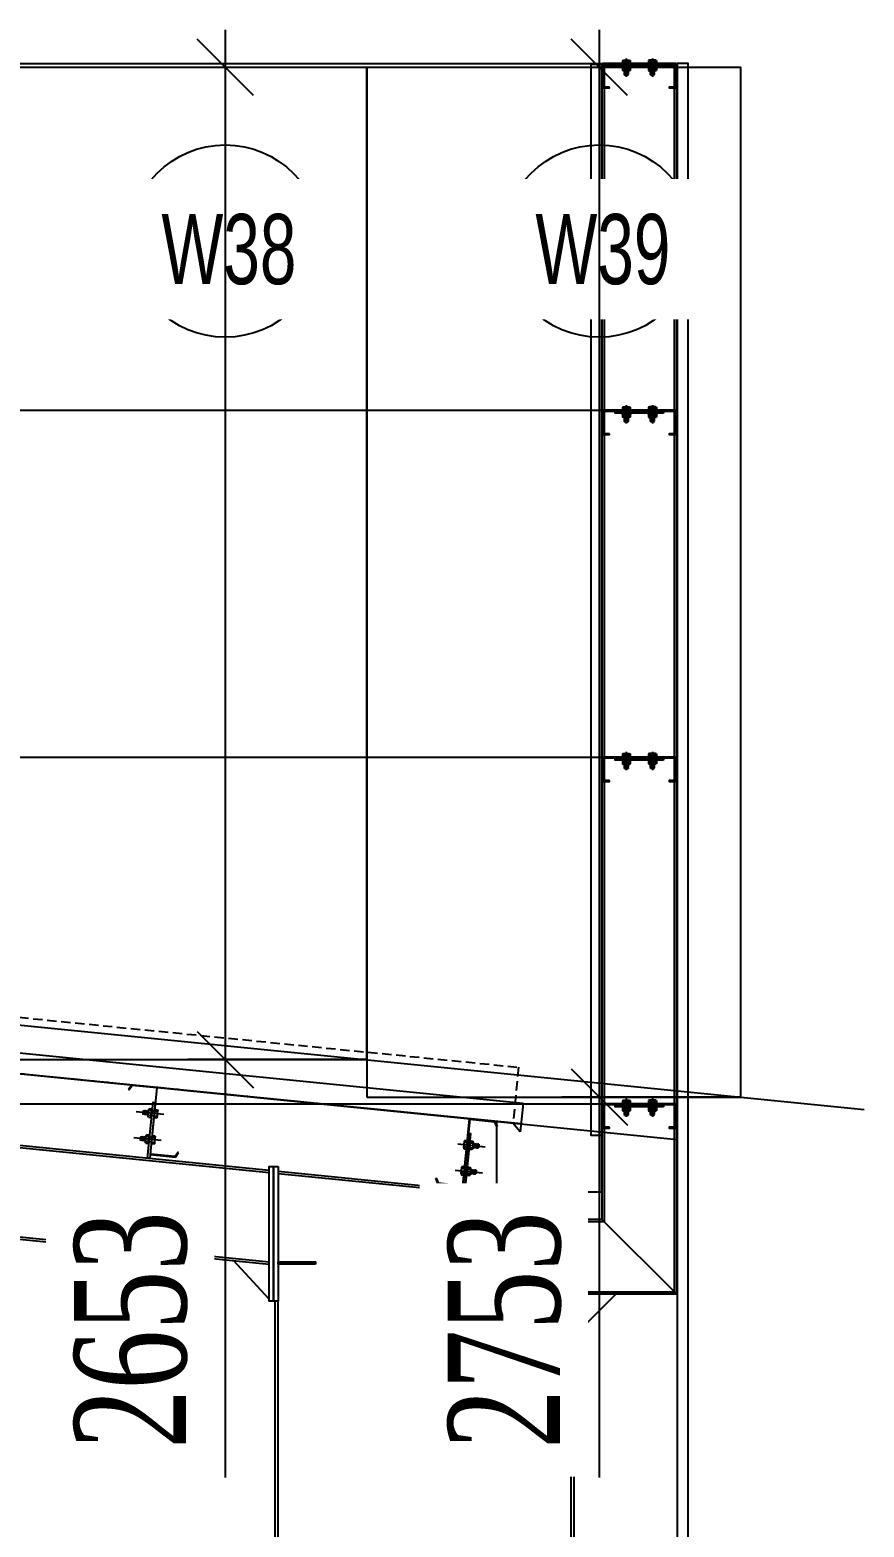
# Model space of a CAD drawing. Header units: inches. Extents: x 315041 to 662841, y -45540 to -35018.
# Drawn here: x 334773.64 to 334795.94, y -38339.3 to -38299.28 of the extents above; entities that cross this region are included whole.
import ezdxf

# ---------------------------------------------------------------- set-up
doc = ezdxf.new("R2010")
doc.units = ezdxf.units.IN
doc.header["$MEASUREMENT"] = 0
doc.linetypes.add('CENTER2', pattern=[28.575, 19.05, -3.175, 3.175, -3.175])
doc.linetypes.add('HIDDEN', pattern=[0.375, 0.25, -0.125])
for name, color, linetype in [('2', 2, 'Continuous'), ('251', 251, 'Continuous'), ('2NET-VE', 8, 'Continuous'), ('3', 3, 'Continuous'), ('4', 4, 'Continuous'), ('5', 5, 'Continuous'), ('6', 6, 'Continuous'), ('7', 7, 'Continuous'), ('8', 8, 'Continuous'), ('DIM', 8, 'Continuous'), ('GIANG', 1, 'Continuous')]:
    doc.layers.add(name, color=color, linetype=linetype)
doc.styles.add('ST1', font='times.ttf', dxfattribs={"width": 0.7})
doc.styles.add('ST1H', font='vnshxh.shx', dxfattribs={"width": 0.7})
doc.dimstyles.new('100', dxfattribs={"dimtxt": 3, "dimasz": 1.5, "dimexe": 1, "dimexo": 0, "dimgap": 1, "dimtad": 1, "dimdec": 0, "dimlfac": 100, "dimzin": 0, "dimdsep": 46, "dimtxsty": 'ST1', "dimblk": 'OBLIQUE', "dimcen": 1, "dimdle": 1, "dimclrd": 8, "dimclre": 8, "dimclrt": 3, "dimadec": 0, "dimazin": 0, "dimtfac": 1, "dimtdec": 0, "dimtix": 1, "dimtmove": 1, "dimatfit": 3, "dimfxl": 0, "dimtfill": 1, "dimtolj": 1, "dimtzin": 0, "dimlwd": -1, "dimlwe": -1, "dimarcsym": 1})

# ---------------------------------------------------------------- blocks, each defined once
blk = doc.blocks.new('*U235')
at = {"layer": '2NET-VE', "ltscale": 0.5}
for p, q in [((0, 8.3), (9.5, 8.3)), ((22.9, 7.4), (22.9, 7.4)), ((0, -8.3), (9.5, -8.3)), ((22.9, -7.4), (22.9, -7.4))]:
    blk.add_line(p, q, dxfattribs=at)
at = {"layer": '7', "linetype": 'Continuous'}
for p, q in [((21.9, 6.4), (23.1, 7.7)), ((22.3, -6.4), (23.8, 6.4)), ((23.1, 7.7), (23.8, 6.4)), ((23.8, 6.4), (25.1, 7.7)), ((24.3, -6.4), (25.8, 6.4)), ((25.1, 7.7), (25.8, 6.4)), ((25.8, 6.4), (27, 7.7)), ((26.2, -6.4), (27.7, 6.4)), ((27, 7.7), (27.7, 6.4)), ((27.7, 6.4), (28.9, 7.7)), ((28.1, -6.4), (29.6, 6.4)), ((28.9, 7.7), (29.6, 6.4)), ((29.6, 6.4), (30.9, 7.7)), ((30.1, -6.4), (31.6, 6.4)), ((30.1, -6.4), (31.6, 6.4)), ((30.9, 7.7), (31.6, 6.4)), ((31.6, 6.4), (32.8, 7.7)), ((32, -6.4), (33.5, 6.4)), ((32.8, 7.7), (33.5, 6.4)), ((33.5, 6.4), (34.7, 7.7)), ((33.9, -6.4), (35.4, 6.4)), ((33.9, -6.4), (35.4, 6.4)), ((33.9, -6.4), (35.4, 6.4)), ((34.7, 7.7), (35.4, 6.4)), ((35.4, 6.4), (36.7, 7.7)), ((35.9, -6.4), (37.4, 6.4)), ((36.7, 7.7), (37.4, 6.4)), ((41.9, 6.4), (37.4, 6.4)), ((41.9, 6.4), (41.9, -6.4)), ((22.1, -6.4), (21.7, -6.4)), ((22.3, -6.4), (21.9, -6.4)), ((22.3, -6.4), (23.1, -7.7)), ((23.1, -7.7), (24.3, -6.4)), ((24.3, -6.4), (25, -7.7)), ((25, -7.7), (26.2, -6.4)), ((26.2, -6.4), (26.9, -7.7)), ((26.9, -7.7), (28.1, -6.4)), ((28.1, -6.4), (28.9, -7.7)), ((28.9, -7.7), (30.1, -6.4)), ((30.1, -6.4), (30.8, -7.7)), ((30.8, -7.7), (32, -6.4)), ((32, -6.4), (32.7, -7.7)), ((32.7, -7.7), (33.9, -6.4)), ((33.9, -6.4), (34.7, -7.7)), ((34.7, -7.7), (35.9, -6.4)), ((35.9, -6.4), (41.9, -6.4))]:
    blk.add_line(p, q, dxfattribs=at)
at = {"layer": '8', "linetype": 'Continuous'}
for p, q in [((-10.2, 8.8), (-10.2, 11.9)), ((-10.2, -11.9), (-10.2, 11.9)), ((-0.9, 14.9), (-9.3, 14.9)), ((-1.4, 8.8), (-8.9, 8.8)), ((0, 8.8), (0, 11.9)), ((0, -11.9), (0, 11.9)), ((9.5, -17.6), (9.5, 17.6)), ((9.5, 17.6), (11.4, 17.6)), ((11.4, -17.6), (11.4, 17.6)), ((11.4, 8.8), (11.4, 11.9)), ((11.4, -11.9), (11.4, 11.9)), ((12.3, 14.9), (20.7, 14.9)), ((12.8, 8.8), (20.3, 8.8)), ((21.7, 8.8), (21.7, 11.9)), ((21.7, -11.9), (21.7, 11.9)), ((-10.2, -8.8), (-10.2, -11.9)), ((-9.3, -14.9), (-0.9, -14.9)), ((-1.4, -8.8), (-8.9, -8.8)), ((0, -8.8), (0, -11.9)), ((9.5, -17.6), (11.4, -17.6)), ((11.4, -8.8), (11.4, -11.9)), ((20.7, -14.9), (12.3, -14.9)), ((12.8, -8.8), (20.3, -8.8)), ((21.7, -8.8), (21.7, -11.9))]:
    blk.add_line(p, q, dxfattribs=at)
at = {"layer": '8', "ltscale": 10}
blk.add_line((-32.8, 0), (65.5, 0), dxfattribs=at)
at = {"layer": '8', "linetype": 'Continuous'}
for centre, radius, start, end in [((-4.7, 11.9), 5.58, 146.602, 180), ((-6.1, 11.9), 4.1, 180, 228.5476), ((-6.1, 5.7), 4.1, 131.4524, 180), ((-4.1, 11.9), 4.1, 311.4524, 0), ((-4.1, 5.7), 4.1, 0, 48.5476), ((-5.6, 11.9), 5.58, 0, 33.398), ((17, 11.9), 5.58, 146.602, 180), ((15.5, 11.9), 4.1, 180, 228.5476), ((15.5, 5.7), 4.1, 131.4524, 180), ((17.6, 11.9), 4.1, 311.4524, 0), ((17.6, 5.7), 4.1, 0, 48.5476), ((16.1, 11.9), 5.58, 0, 33.398), ((-6.1, -5.7), 4.1, 180, 228.5476), ((-6.1, -11.9), 4.1, 131.4524, 180), ((-4.7, -11.9), 5.58, 180, 213.398), ((-4.1, -5.7), 4.1, 311.4524, 0), ((-4.1, -11.9), 4.1, 0, 48.5476), ((-5.6, -11.9), 5.58, 326.602, 0), ((15.5, -5.7), 4.1, 180, 228.5476), ((15.5, -11.9), 4.1, 131.4524, 180), ((17, -11.9), 5.58, 180, 213.398), ((17.6, -5.7), 4.1, 311.4524, 0), ((17.6, -11.9), 4.1, 0, 48.5476), ((16.1, -11.9), 5.58, 326.602, 0)]:
    blk.add_arc(centre, radius, start, end, dxfattribs=at)
blk = doc.blocks.new('*U234')
at = {"layer": '2NET-VE', "ltscale": 0.5}
for p, q in [((0, 8.3), (9.5, 8.3)), ((22.9, 7.4), (22.9, 7.4)), ((0, -8.3), (9.5, -8.3)), ((22.9, -7.4), (22.9, -7.4))]:
    blk.add_line(p, q, dxfattribs=at)
at = {"layer": '7', "linetype": 'Continuous'}
for p, q in [((21.9, 6.4), (23.1, 7.7)), ((22.3, -6.4), (23.8, 6.4)), ((23.1, 7.7), (23.8, 6.4)), ((23.8, 6.4), (25.1, 7.7)), ((24.3, -6.4), (25.8, 6.4)), ((25.1, 7.7), (25.8, 6.4)), ((25.8, 6.4), (27, 7.7)), ((26.2, -6.4), (27.7, 6.4)), ((27, 7.7), (27.7, 6.4)), ((27.7, 6.4), (28.9, 7.7)), ((28.1, -6.4), (29.6, 6.4)), ((28.9, 7.7), (29.6, 6.4)), ((29.6, 6.4), (30.9, 7.7)), ((30.1, -6.4), (31.6, 6.4)), ((30.1, -6.4), (31.6, 6.4)), ((30.9, 7.7), (31.6, 6.4)), ((31.6, 6.4), (32.8, 7.7)), ((32, -6.4), (33.5, 6.4)), ((32.8, 7.7), (33.5, 6.4)), ((33.5, 6.4), (34.7, 7.7)), ((33.9, -6.4), (35.4, 6.4)), ((33.9, -6.4), (35.4, 6.4)), ((33.9, -6.4), (35.4, 6.4)), ((34.7, 7.7), (35.4, 6.4)), ((35.4, 6.4), (36.7, 7.7)), ((35.9, -6.4), (37.4, 6.4)), ((36.7, 7.7), (37.4, 6.4)), ((41.9, 6.4), (37.4, 6.4)), ((41.9, 6.4), (41.9, -6.4)), ((22.1, -6.4), (21.7, -6.4)), ((22.3, -6.4), (21.9, -6.4)), ((22.3, -6.4), (23.1, -7.7)), ((23.1, -7.7), (24.3, -6.4)), ((24.3, -6.4), (25, -7.7)), ((25, -7.7), (26.2, -6.4)), ((26.2, -6.4), (26.9, -7.7)), ((26.9, -7.7), (28.1, -6.4)), ((28.1, -6.4), (28.9, -7.7)), ((28.9, -7.7), (30.1, -6.4)), ((30.1, -6.4), (30.8, -7.7)), ((30.8, -7.7), (32, -6.4)), ((32, -6.4), (32.7, -7.7)), ((32.7, -7.7), (33.9, -6.4)), ((33.9, -6.4), (34.7, -7.7)), ((34.7, -7.7), (35.9, -6.4)), ((35.9, -6.4), (41.9, -6.4))]:
    blk.add_line(p, q, dxfattribs=at)
at = {"layer": '8', "linetype": 'Continuous'}
for p, q in [((-10.2, 8.8), (-10.2, 11.9)), ((-10.2, -11.9), (-10.2, 11.9)), ((-0.9, 14.9), (-9.3, 14.9)), ((-1.4, 8.8), (-8.9, 8.8)), ((0, 8.8), (0, 11.9)), ((0, -11.9), (0, 11.9)), ((9.5, -17.6), (9.5, 17.6)), ((9.5, 17.6), (11.4, 17.6)), ((11.4, -17.6), (11.4, 17.6)), ((11.4, 8.8), (11.4, 11.9)), ((11.4, -11.9), (11.4, 11.9)), ((12.3, 14.9), (20.7, 14.9)), ((12.8, 8.8), (20.3, 8.8)), ((21.7, 8.8), (21.7, 11.9)), ((21.7, -11.9), (21.7, 11.9)), ((-10.2, -8.8), (-10.2, -11.9)), ((-9.3, -14.9), (-0.9, -14.9)), ((-1.4, -8.8), (-8.9, -8.8)), ((0, -8.8), (0, -11.9)), ((9.5, -17.6), (11.4, -17.6)), ((11.4, -8.8), (11.4, -11.9)), ((20.7, -14.9), (12.3, -14.9)), ((12.8, -8.8), (20.3, -8.8)), ((21.7, -8.8), (21.7, -11.9))]:
    blk.add_line(p, q, dxfattribs=at)
at = {"layer": '8', "ltscale": 10}
blk.add_line((-32.8, 0), (65.5, 0), dxfattribs=at)
at = {"layer": '8', "linetype": 'Continuous'}
for centre, radius, start, end in [((-4.7, 11.9), 5.58, 146.602, 180), ((-6.1, 11.9), 4.1, 180, 228.5476), ((-6.1, 5.7), 4.1, 131.4524, 180), ((-4.1, 11.9), 4.1, 311.4524, 0), ((-4.1, 5.7), 4.1, 0, 48.5476), ((-5.6, 11.9), 5.58, 0, 33.398), ((17, 11.9), 5.58, 146.602, 180), ((15.5, 11.9), 4.1, 180, 228.5476), ((15.5, 5.7), 4.1, 131.4524, 180), ((17.6, 11.9), 4.1, 311.4524, 0), ((17.6, 5.7), 4.1, 0, 48.5476), ((16.1, 11.9), 5.58, 0, 33.398), ((-6.1, -5.7), 4.1, 180, 228.5476), ((-6.1, -11.9), 4.1, 131.4524, 180), ((-4.7, -11.9), 5.58, 180, 213.398), ((-4.1, -5.7), 4.1, 311.4524, 0), ((-4.1, -11.9), 4.1, 0, 48.5476), ((-5.6, -11.9), 5.58, 326.602, 0), ((15.5, -5.7), 4.1, 180, 228.5476), ((15.5, -11.9), 4.1, 131.4524, 180), ((17, -11.9), 5.58, 180, 213.398), ((17.6, -5.7), 4.1, 311.4524, 0), ((17.6, -11.9), 4.1, 0, 48.5476), ((16.1, -11.9), 5.58, 326.602, 0)]:
    blk.add_arc(centre, radius, start, end, dxfattribs=at)
blk = doc.blocks.new('XM150')
at = {"layer": '2', "ltscale": 0.015}
for p, q in [((68.9, 180), (0.9, 180)), ((0.9, 1.1), (0.9, 180)), ((2, 178.9), (2, 0)), ((2, 178.9), (68.3, 178.9)), ((75.4, 166.5), (68.3, 178.9)), ((68.9, 180), (76.4, 167)), ((76.4, 167), (75.4, 166.5)), ((-73.5, 13), (-72.5, 13.5)), ((-66, 0), (-73.5, 13)), ((-72.5, 13.5), (-65.4, 1.1)), ((2, 0), (-66, 0)), ((-65.4, 1.1), (0.9, 1.1))]:
    blk.add_line(p, q, dxfattribs=at)
at = {"layer": '5'}
blk.add_lwpolyline([(8, -10), (8, 140), (2, 140), (2, -10), (8, -10)], close=True, dxfattribs=at)
at = {"layer": 'GIANG', "xscale": 0.7499999999999999, "yscale": 0.7499999999999999, "zscale": 0.7499999999999999}
for name, p in [('*U235', (0.9, 110)), ('*U234', (0.9, 40))]:
    blk.add_blockref(name, p, dxfattribs=at)
blk = doc.blocks.new('*U251')
at = {"layer": '2', "xscale": 0.008333333333333337, "yscale": 0.008333333333333337, "zscale": 0.008333333333333337, "rotation": 8.530765610063296}
blk.add_blockref('XM150', (0.118, -0.699), dxfattribs=at)
blk = doc.blocks.new('*U252')
at = {"layer": '2', "color": 0, "linetype": 'ByBlock', "lineweight": -2, "transparency": 16777216}
blk.add_blockref('*U251', (0, 0), dxfattribs=at)
blk = doc.blocks.new('*U144')
at = {"layer": '251'}
h = blk.add_hatch(color=256, dxfattribs=at)
h.paths.add_polyline_path([(-0.053, -0.04), (-0.053, -0.043, -0.192582), (-0.048, -0.029, -0.192582), (-0.053, -0.014)])
h.paths.add_polyline_path([(-0.053, 0.014, -0.192582), (-0.048, 0.029, -0.192582), (-0.053, 0.043)])
h = blk.add_hatch(color=256, dxfattribs=at)
h.paths.add_polyline_path([(0.056, -0.04), (0.056, -0.043, -0.192582), (0.062, -0.029, -0.192582), (0.056, -0.014)])
h.paths.add_polyline_path([(0.056, 0.014, -0.192582), (0.062, 0.029, -0.192582), (0.056, 0.043)])
at = {"layer": '5', "linetype": 'CENTER2', "ltscale": 0.2}
blk.add_line((-0.077, 0), (0.194, 0), dxfattribs=at)
at = {"layer": '8'}
for p, q in [((-0.053, 0.04), (-0.053, -0.04)), ((-0.048, 0.058), (-0.006, 0.058)), ((-0.048, 0.029), (-0.006, 0.029)), ((0, 0.043), (0, -0.043)), ((0.044, 0.033), (0, 0.033)), ((0.044, -0.066), (0.044, 0.066)), ((0.044, 0.066), (0.056, 0.066)), ((0.056, -0.066), (0.056, 0.066)), ((0.056, 0.04), (0.056, -0.04)), ((0.062, 0.058), (0.103, 0.058)), ((0.062, 0.029), (0.103, 0.029)), ((0.109, 0.043), (0.109, -0.043)), ((0.117, 0.033), (0.109, 0.033)), ((0.121, 0.027), (0.117, 0.033)), ((0.117, 0.033), (0.117, -0.017)), ((0.117, -0.017), (0.121, 0.027)), ((0.127, 0.033), (0.121, 0.027)), ((0.131, 0.027), (0.127, 0.033)), ((0.164, 0.03), (0.161, 0.027)), ((0.169, 0.027), (0.164, 0.03)), ((0.166, -0.027), (0.167, 0)), ((0.169, 0), (0.167, 0)), ((0.167, 0), (0.169, 0)), ((0.169, 0.027), (0.169, -0.027)), ((-0.048, -0.029), (-0.006, -0.029)), ((-0.048, -0.029), (-0.006, -0.029)), ((-0.048, -0.058), (-0.006, -0.058)), ((0.044, -0.033), (0, -0.033)), ((0.044, -0.066), (0.056, -0.066)), ((0.062, -0.029), (0.103, -0.029)), ((0.062, -0.029), (0.103, -0.029)), ((0.062, -0.058), (0.103, -0.058)), ((0.12, -0.033), (0.109, -0.033)), ((0.126, -0.027), (0.12, -0.033)), ((0.16, -0.033), (0.156, -0.027)), ((0.166, -0.027), (0.16, -0.033)), ((0.166, -0.027), (0.169, -0.027))]:
    blk.add_line(p, q, dxfattribs=at)
for points in [[(0.136, -0.027), (0.13, -0.033), (0.126, -0.027), (0.131, 0.027), (0.137, 0.033), (0.141, 0.027)], [(0.146, -0.027), (0.14, -0.033), (0.136, -0.027), (0.141, 0.027), (0.147, 0.033), (0.151, 0.027)], [(0.156, -0.027), (0.15, -0.033), (0.146, -0.027), (0.151, 0.027), (0.157, 0.033), (0.161, 0.027)]]:
    blk.add_lwpolyline(points, close=True, dxfattribs=at)
for centre, start, end in [((-0.032, 0.043), 136.3972, 223.6028), ((-0.032, 0.014), 136.3972, 180), ((-0.021, 0.043), 316.3972, 43.6028), ((-0.021, 0.014), 0, 43.6028), ((0.077, 0.043), 136.3972, 223.6028), ((0.077, 0.014), 136.3972, 180), ((0.088, 0.043), 316.3972, 43.6028), ((0.088, 0.014), 0, 43.6028), ((-0.032, -0.014), 180, 223.6028), ((-0.032, -0.043), 136.3972, 223.6028), ((-0.021, -0.014), 316.3972, 0), ((-0.021, -0.043), 316.3972, 43.6028), ((0.077, -0.014), 180, 223.6028), ((0.077, -0.043), 136.3972, 223.6028), ((0.088, -0.014), 316.3972, 0), ((0.088, -0.043), 316.3972, 43.6028)]:
    blk.add_arc(centre, 0.0209, start, end, dxfattribs=at)
blk = doc.blocks.new('*U145')
at = {"layer": '251'}
h = blk.add_hatch(color=256, dxfattribs=at)
h.paths.add_polyline_path([(-0.053, -0.04), (-0.053, -0.043, -0.192582), (-0.048, -0.029, -0.192582), (-0.053, -0.014)])
h.paths.add_polyline_path([(-0.053, 0.014, -0.192582), (-0.048, 0.029, -0.192582), (-0.053, 0.043)])
h = blk.add_hatch(color=256, dxfattribs=at)
h.paths.add_polyline_path([(0.056, -0.04), (0.056, -0.043, -0.192582), (0.062, -0.029, -0.192582), (0.056, -0.014)])
h.paths.add_polyline_path([(0.056, 0.014, -0.192582), (0.062, 0.029, -0.192582), (0.056, 0.043)])
at = {"layer": '5', "linetype": 'CENTER2', "ltscale": 0.2}
blk.add_line((-0.077, 0), (0.194, 0), dxfattribs=at)
at = {"layer": '8'}
for p, q in [((-0.053, 0.04), (-0.053, -0.04)), ((-0.048, 0.058), (-0.006, 0.058)), ((-0.048, 0.029), (-0.006, 0.029)), ((0, 0.043), (0, -0.043)), ((0.044, 0.033), (0, 0.033)), ((0.044, -0.066), (0.044, 0.066)), ((0.044, 0.066), (0.056, 0.066)), ((0.056, -0.066), (0.056, 0.066)), ((0.056, 0.04), (0.056, -0.04)), ((0.062, 0.058), (0.103, 0.058)), ((0.062, 0.029), (0.103, 0.029)), ((0.109, 0.043), (0.109, -0.043)), ((0.117, 0.033), (0.109, 0.033)), ((0.121, 0.027), (0.117, 0.033)), ((0.117, 0.033), (0.117, -0.017)), ((0.117, -0.017), (0.121, 0.027)), ((0.127, 0.033), (0.121, 0.027)), ((0.131, 0.027), (0.127, 0.033)), ((0.164, 0.03), (0.161, 0.027)), ((0.169, 0.027), (0.164, 0.03)), ((0.166, -0.027), (0.167, 0)), ((0.169, 0), (0.167, 0)), ((0.167, 0), (0.169, 0)), ((0.169, 0.027), (0.169, -0.027)), ((-0.048, -0.029), (-0.006, -0.029)), ((-0.048, -0.029), (-0.006, -0.029)), ((-0.048, -0.058), (-0.006, -0.058)), ((0.044, -0.033), (0, -0.033)), ((0.044, -0.066), (0.056, -0.066)), ((0.062, -0.029), (0.103, -0.029)), ((0.062, -0.029), (0.103, -0.029)), ((0.062, -0.058), (0.103, -0.058)), ((0.12, -0.033), (0.109, -0.033)), ((0.126, -0.027), (0.12, -0.033)), ((0.16, -0.033), (0.156, -0.027)), ((0.166, -0.027), (0.16, -0.033)), ((0.166, -0.027), (0.169, -0.027))]:
    blk.add_line(p, q, dxfattribs=at)
for points in [[(0.136, -0.027), (0.13, -0.033), (0.126, -0.027), (0.131, 0.027), (0.137, 0.033), (0.141, 0.027)], [(0.146, -0.027), (0.14, -0.033), (0.136, -0.027), (0.141, 0.027), (0.147, 0.033), (0.151, 0.027)], [(0.156, -0.027), (0.15, -0.033), (0.146, -0.027), (0.151, 0.027), (0.157, 0.033), (0.161, 0.027)]]:
    blk.add_lwpolyline(points, close=True, dxfattribs=at)
for centre, start, end in [((-0.032, 0.043), 136.3972, 223.6028), ((-0.032, 0.014), 136.3972, 180), ((-0.021, 0.043), 316.3972, 43.6028), ((-0.021, 0.014), 0, 43.6028), ((0.077, 0.043), 136.3972, 223.6028), ((0.077, 0.014), 136.3972, 180), ((0.088, 0.043), 316.3972, 43.6028), ((0.088, 0.014), 0, 43.6028), ((-0.032, -0.014), 180, 223.6028), ((-0.032, -0.043), 136.3972, 223.6028), ((-0.021, -0.014), 316.3972, 0), ((-0.021, -0.043), 316.3972, 43.6028), ((0.077, -0.014), 180, 223.6028), ((0.077, -0.043), 136.3972, 223.6028), ((0.088, -0.014), 316.3972, 0), ((0.088, -0.043), 316.3972, 43.6028)]:
    blk.add_arc(centre, 0.0209, start, end, dxfattribs=at)
blk = doc.blocks.new('*U146')
at = {"layer": '251'}
h = blk.add_hatch(color=256, dxfattribs=at)
h.paths.add_polyline_path([(-0.053, -0.04), (-0.053, -0.043, -0.192582), (-0.048, -0.029, -0.192582), (-0.053, -0.014)])
h.paths.add_polyline_path([(-0.053, 0.014, -0.192582), (-0.048, 0.029, -0.192582), (-0.053, 0.043)])
h = blk.add_hatch(color=256, dxfattribs=at)
h.paths.add_polyline_path([(0.056, -0.04), (0.056, -0.043, -0.192582), (0.062, -0.029, -0.192582), (0.056, -0.014)])
h.paths.add_polyline_path([(0.056, 0.014, -0.192582), (0.062, 0.029, -0.192582), (0.056, 0.043)])
at = {"layer": '5', "linetype": 'CENTER2', "ltscale": 0.2}
blk.add_line((-0.077, 0), (0.194, 0), dxfattribs=at)
at = {"layer": '8'}
for p, q in [((-0.053, 0.04), (-0.053, -0.04)), ((-0.048, 0.058), (-0.006, 0.058)), ((-0.048, 0.029), (-0.006, 0.029)), ((0, 0.043), (0, -0.043)), ((0.044, 0.033), (0, 0.033)), ((0.044, -0.066), (0.044, 0.066)), ((0.044, 0.066), (0.056, 0.066)), ((0.056, -0.066), (0.056, 0.066)), ((0.056, 0.04), (0.056, -0.04)), ((0.062, 0.058), (0.103, 0.058)), ((0.062, 0.029), (0.103, 0.029)), ((0.109, 0.043), (0.109, -0.043)), ((0.117, 0.033), (0.109, 0.033)), ((0.121, 0.027), (0.117, 0.033)), ((0.117, 0.033), (0.117, -0.017)), ((0.117, -0.017), (0.121, 0.027)), ((0.127, 0.033), (0.121, 0.027)), ((0.131, 0.027), (0.127, 0.033)), ((0.164, 0.03), (0.161, 0.027)), ((0.169, 0.027), (0.164, 0.03)), ((0.166, -0.027), (0.167, 0)), ((0.169, 0), (0.167, 0)), ((0.167, 0), (0.169, 0)), ((0.169, 0.027), (0.169, -0.027)), ((-0.048, -0.029), (-0.006, -0.029)), ((-0.048, -0.029), (-0.006, -0.029)), ((-0.048, -0.058), (-0.006, -0.058)), ((0.044, -0.033), (0, -0.033)), ((0.044, -0.066), (0.056, -0.066)), ((0.062, -0.029), (0.103, -0.029)), ((0.062, -0.029), (0.103, -0.029)), ((0.062, -0.058), (0.103, -0.058)), ((0.12, -0.033), (0.109, -0.033)), ((0.126, -0.027), (0.12, -0.033)), ((0.16, -0.033), (0.156, -0.027)), ((0.166, -0.027), (0.16, -0.033)), ((0.166, -0.027), (0.169, -0.027))]:
    blk.add_line(p, q, dxfattribs=at)
for points in [[(0.136, -0.027), (0.13, -0.033), (0.126, -0.027), (0.131, 0.027), (0.137, 0.033), (0.141, 0.027)], [(0.146, -0.027), (0.14, -0.033), (0.136, -0.027), (0.141, 0.027), (0.147, 0.033), (0.151, 0.027)], [(0.156, -0.027), (0.15, -0.033), (0.146, -0.027), (0.151, 0.027), (0.157, 0.033), (0.161, 0.027)]]:
    blk.add_lwpolyline(points, close=True, dxfattribs=at)
for centre, start, end in [((-0.032, 0.043), 136.3972, 223.6028), ((-0.032, 0.014), 136.3972, 180), ((-0.021, 0.043), 316.3972, 43.6028), ((-0.021, 0.014), 0, 43.6028), ((0.077, 0.043), 136.3972, 223.6028), ((0.077, 0.014), 136.3972, 180), ((0.088, 0.043), 316.3972, 43.6028), ((0.088, 0.014), 0, 43.6028), ((-0.032, -0.014), 180, 223.6028), ((-0.032, -0.043), 136.3972, 223.6028), ((-0.021, -0.014), 316.3972, 0), ((-0.021, -0.043), 316.3972, 43.6028), ((0.077, -0.014), 180, 223.6028), ((0.077, -0.043), 136.3972, 223.6028), ((0.088, -0.014), 316.3972, 0), ((0.088, -0.043), 316.3972, 43.6028)]:
    blk.add_arc(centre, 0.0209, start, end, dxfattribs=at)
blk = doc.blocks.new('*U147')
at = {"layer": '251'}
h = blk.add_hatch(color=256, dxfattribs=at)
h.paths.add_polyline_path([(-0.053, -0.04), (-0.053, -0.043, -0.192582), (-0.048, -0.029, -0.192582), (-0.053, -0.014)])
h.paths.add_polyline_path([(-0.053, 0.014, -0.192582), (-0.048, 0.029, -0.192582), (-0.053, 0.043)])
h = blk.add_hatch(color=256, dxfattribs=at)
h.paths.add_polyline_path([(0.056, -0.04), (0.056, -0.043, -0.192582), (0.062, -0.029, -0.192582), (0.056, -0.014)])
h.paths.add_polyline_path([(0.056, 0.014, -0.192582), (0.062, 0.029, -0.192582), (0.056, 0.043)])
at = {"layer": '5', "linetype": 'CENTER2', "ltscale": 0.2}
blk.add_line((-0.077, 0), (0.194, 0), dxfattribs=at)
at = {"layer": '8'}
for p, q in [((-0.053, 0.04), (-0.053, -0.04)), ((-0.048, 0.058), (-0.006, 0.058)), ((-0.048, 0.029), (-0.006, 0.029)), ((0, 0.043), (0, -0.043)), ((0.044, 0.033), (0, 0.033)), ((0.044, -0.066), (0.044, 0.066)), ((0.044, 0.066), (0.056, 0.066)), ((0.056, -0.066), (0.056, 0.066)), ((0.056, 0.04), (0.056, -0.04)), ((0.062, 0.058), (0.103, 0.058)), ((0.062, 0.029), (0.103, 0.029)), ((0.109, 0.043), (0.109, -0.043)), ((0.117, 0.033), (0.109, 0.033)), ((0.121, 0.027), (0.117, 0.033)), ((0.117, 0.033), (0.117, -0.017)), ((0.117, -0.017), (0.121, 0.027)), ((0.127, 0.033), (0.121, 0.027)), ((0.131, 0.027), (0.127, 0.033)), ((0.164, 0.03), (0.161, 0.027)), ((0.169, 0.027), (0.164, 0.03)), ((0.166, -0.027), (0.167, 0)), ((0.169, 0), (0.167, 0)), ((0.167, 0), (0.169, 0)), ((0.169, 0.027), (0.169, -0.027)), ((-0.048, -0.029), (-0.006, -0.029)), ((-0.048, -0.029), (-0.006, -0.029)), ((-0.048, -0.058), (-0.006, -0.058)), ((0.044, -0.033), (0, -0.033)), ((0.044, -0.066), (0.056, -0.066)), ((0.062, -0.029), (0.103, -0.029)), ((0.062, -0.029), (0.103, -0.029)), ((0.062, -0.058), (0.103, -0.058)), ((0.12, -0.033), (0.109, -0.033)), ((0.126, -0.027), (0.12, -0.033)), ((0.16, -0.033), (0.156, -0.027)), ((0.166, -0.027), (0.16, -0.033)), ((0.166, -0.027), (0.169, -0.027))]:
    blk.add_line(p, q, dxfattribs=at)
for points in [[(0.136, -0.027), (0.13, -0.033), (0.126, -0.027), (0.131, 0.027), (0.137, 0.033), (0.141, 0.027)], [(0.146, -0.027), (0.14, -0.033), (0.136, -0.027), (0.141, 0.027), (0.147, 0.033), (0.151, 0.027)], [(0.156, -0.027), (0.15, -0.033), (0.146, -0.027), (0.151, 0.027), (0.157, 0.033), (0.161, 0.027)]]:
    blk.add_lwpolyline(points, close=True, dxfattribs=at)
for centre, start, end in [((-0.032, 0.043), 136.3972, 223.6028), ((-0.032, 0.014), 136.3972, 180), ((-0.021, 0.043), 316.3972, 43.6028), ((-0.021, 0.014), 0, 43.6028), ((0.077, 0.043), 136.3972, 223.6028), ((0.077, 0.014), 136.3972, 180), ((0.088, 0.043), 316.3972, 43.6028), ((0.088, 0.014), 0, 43.6028), ((-0.032, -0.014), 180, 223.6028), ((-0.032, -0.043), 136.3972, 223.6028), ((-0.021, -0.014), 316.3972, 0), ((-0.021, -0.043), 316.3972, 43.6028), ((0.077, -0.014), 180, 223.6028), ((0.077, -0.043), 136.3972, 223.6028), ((0.088, -0.014), 316.3972, 0), ((0.088, -0.043), 316.3972, 43.6028)]:
    blk.add_arc(centre, 0.0209, start, end, dxfattribs=at)
blk = doc.blocks.new('*U132')
at = {"layer": '251'}
h = blk.add_hatch(color=256, dxfattribs=at)
h.paths.add_polyline_path([(-0.053, -0.04), (-0.053, -0.043, -0.192582), (-0.048, -0.029, -0.192582), (-0.053, -0.014)])
h.paths.add_polyline_path([(-0.053, 0.014, -0.192582), (-0.048, 0.029, -0.192582), (-0.053, 0.043)])
h = blk.add_hatch(color=256, dxfattribs=at)
h.paths.add_polyline_path([(0.056, -0.04), (0.056, -0.043, -0.192582), (0.062, -0.029, -0.192582), (0.056, -0.014)])
h.paths.add_polyline_path([(0.056, 0.014, -0.192582), (0.062, 0.029, -0.192582), (0.056, 0.043)])
at = {"layer": '5', "linetype": 'CENTER2', "ltscale": 0.2}
blk.add_line((-0.077, 0), (0.194, 0), dxfattribs=at)
at = {"layer": '8'}
for p, q in [((-0.053, 0.04), (-0.053, -0.04)), ((-0.048, 0.058), (-0.006, 0.058)), ((-0.048, 0.029), (-0.006, 0.029)), ((0, 0.043), (0, -0.043)), ((0.044, 0.033), (0, 0.033)), ((0.044, -0.066), (0.044, 0.066)), ((0.044, 0.066), (0.056, 0.066)), ((0.056, -0.066), (0.056, 0.066)), ((0.056, 0.04), (0.056, -0.04)), ((0.062, 0.058), (0.103, 0.058)), ((0.062, 0.029), (0.103, 0.029)), ((0.109, 0.043), (0.109, -0.043)), ((0.117, 0.033), (0.109, 0.033)), ((0.121, 0.027), (0.117, 0.033)), ((0.117, 0.033), (0.117, -0.017)), ((0.117, -0.017), (0.121, 0.027)), ((0.127, 0.033), (0.121, 0.027)), ((0.131, 0.027), (0.127, 0.033)), ((0.164, 0.03), (0.161, 0.027)), ((0.169, 0.027), (0.164, 0.03)), ((0.166, -0.027), (0.167, 0)), ((0.169, 0), (0.167, 0)), ((0.167, 0), (0.169, 0)), ((0.169, 0.027), (0.169, -0.027)), ((-0.048, -0.029), (-0.006, -0.029)), ((-0.048, -0.029), (-0.006, -0.029)), ((-0.048, -0.058), (-0.006, -0.058)), ((0.044, -0.033), (0, -0.033)), ((0.044, -0.066), (0.056, -0.066)), ((0.062, -0.029), (0.103, -0.029)), ((0.062, -0.029), (0.103, -0.029)), ((0.062, -0.058), (0.103, -0.058)), ((0.12, -0.033), (0.109, -0.033)), ((0.126, -0.027), (0.12, -0.033)), ((0.16, -0.033), (0.156, -0.027)), ((0.166, -0.027), (0.16, -0.033)), ((0.166, -0.027), (0.169, -0.027))]:
    blk.add_line(p, q, dxfattribs=at)
for points in [[(0.136, -0.027), (0.13, -0.033), (0.126, -0.027), (0.131, 0.027), (0.137, 0.033), (0.141, 0.027)], [(0.146, -0.027), (0.14, -0.033), (0.136, -0.027), (0.141, 0.027), (0.147, 0.033), (0.151, 0.027)], [(0.156, -0.027), (0.15, -0.033), (0.146, -0.027), (0.151, 0.027), (0.157, 0.033), (0.161, 0.027)]]:
    blk.add_lwpolyline(points, close=True, dxfattribs=at)
for centre, start, end in [((-0.032, 0.043), 136.3972, 223.6028), ((-0.032, 0.014), 136.3972, 180), ((-0.021, 0.043), 316.3972, 43.6028), ((-0.021, 0.014), 0, 43.6028), ((0.077, 0.043), 136.3972, 223.6028), ((0.077, 0.014), 136.3972, 180), ((0.088, 0.043), 316.3972, 43.6028), ((0.088, 0.014), 0, 43.6028), ((-0.032, -0.014), 180, 223.6028), ((-0.032, -0.043), 136.3972, 223.6028), ((-0.021, -0.014), 316.3972, 0), ((-0.021, -0.043), 316.3972, 43.6028), ((0.077, -0.014), 180, 223.6028), ((0.077, -0.043), 136.3972, 223.6028), ((0.088, -0.014), 316.3972, 0), ((0.088, -0.043), 316.3972, 43.6028)]:
    blk.add_arc(centre, 0.0209, start, end, dxfattribs=at)
blk = doc.blocks.new('*U133')
at = {"layer": '251'}
h = blk.add_hatch(color=256, dxfattribs=at)
h.paths.add_polyline_path([(-0.053, -0.04), (-0.053, -0.043, -0.192582), (-0.048, -0.029, -0.192582), (-0.053, -0.014)])
h.paths.add_polyline_path([(-0.053, 0.014, -0.192582), (-0.048, 0.029, -0.192582), (-0.053, 0.043)])
h = blk.add_hatch(color=256, dxfattribs=at)
h.paths.add_polyline_path([(0.056, -0.04), (0.056, -0.043, -0.192582), (0.062, -0.029, -0.192582), (0.056, -0.014)])
h.paths.add_polyline_path([(0.056, 0.014, -0.192582), (0.062, 0.029, -0.192582), (0.056, 0.043)])
at = {"layer": '5', "linetype": 'CENTER2', "ltscale": 0.2}
blk.add_line((-0.077, 0), (0.194, 0), dxfattribs=at)
at = {"layer": '8'}
for p, q in [((-0.053, 0.04), (-0.053, -0.04)), ((-0.048, 0.058), (-0.006, 0.058)), ((-0.048, 0.029), (-0.006, 0.029)), ((0, 0.043), (0, -0.043)), ((0.044, 0.033), (0, 0.033)), ((0.044, -0.066), (0.044, 0.066)), ((0.044, 0.066), (0.056, 0.066)), ((0.056, -0.066), (0.056, 0.066)), ((0.056, 0.04), (0.056, -0.04)), ((0.062, 0.058), (0.103, 0.058)), ((0.062, 0.029), (0.103, 0.029)), ((0.109, 0.043), (0.109, -0.043)), ((0.117, 0.033), (0.109, 0.033)), ((0.121, 0.027), (0.117, 0.033)), ((0.117, 0.033), (0.117, -0.017)), ((0.117, -0.017), (0.121, 0.027)), ((0.127, 0.033), (0.121, 0.027)), ((0.131, 0.027), (0.127, 0.033)), ((0.164, 0.03), (0.161, 0.027)), ((0.169, 0.027), (0.164, 0.03)), ((0.166, -0.027), (0.167, 0)), ((0.169, 0), (0.167, 0)), ((0.167, 0), (0.169, 0)), ((0.169, 0.027), (0.169, -0.027)), ((-0.048, -0.029), (-0.006, -0.029)), ((-0.048, -0.029), (-0.006, -0.029)), ((-0.048, -0.058), (-0.006, -0.058)), ((0.044, -0.033), (0, -0.033)), ((0.044, -0.066), (0.056, -0.066)), ((0.062, -0.029), (0.103, -0.029)), ((0.062, -0.029), (0.103, -0.029)), ((0.062, -0.058), (0.103, -0.058)), ((0.12, -0.033), (0.109, -0.033)), ((0.126, -0.027), (0.12, -0.033)), ((0.16, -0.033), (0.156, -0.027)), ((0.166, -0.027), (0.16, -0.033)), ((0.166, -0.027), (0.169, -0.027))]:
    blk.add_line(p, q, dxfattribs=at)
for points in [[(0.136, -0.027), (0.13, -0.033), (0.126, -0.027), (0.131, 0.027), (0.137, 0.033), (0.141, 0.027)], [(0.146, -0.027), (0.14, -0.033), (0.136, -0.027), (0.141, 0.027), (0.147, 0.033), (0.151, 0.027)], [(0.156, -0.027), (0.15, -0.033), (0.146, -0.027), (0.151, 0.027), (0.157, 0.033), (0.161, 0.027)]]:
    blk.add_lwpolyline(points, close=True, dxfattribs=at)
for centre, start, end in [((-0.032, 0.043), 136.3972, 223.6028), ((-0.032, 0.014), 136.3972, 180), ((-0.021, 0.043), 316.3972, 43.6028), ((-0.021, 0.014), 0, 43.6028), ((0.077, 0.043), 136.3972, 223.6028), ((0.077, 0.014), 136.3972, 180), ((0.088, 0.043), 316.3972, 43.6028), ((0.088, 0.014), 0, 43.6028), ((-0.032, -0.014), 180, 223.6028), ((-0.032, -0.043), 136.3972, 223.6028), ((-0.021, -0.014), 316.3972, 0), ((-0.021, -0.043), 316.3972, 43.6028), ((0.077, -0.014), 180, 223.6028), ((0.077, -0.043), 136.3972, 223.6028), ((0.088, -0.014), 316.3972, 0), ((0.088, -0.043), 316.3972, 43.6028)]:
    blk.add_arc(centre, 0.0209, start, end, dxfattribs=at)
blk = doc.blocks.new('*U134')
at = {"layer": '251'}
h = blk.add_hatch(color=256, dxfattribs=at)
h.paths.add_polyline_path([(-0.053, -0.04), (-0.053, -0.043, -0.192582), (-0.048, -0.029, -0.192582), (-0.053, -0.014)])
h.paths.add_polyline_path([(-0.053, 0.014, -0.192582), (-0.048, 0.029, -0.192582), (-0.053, 0.043)])
h = blk.add_hatch(color=256, dxfattribs=at)
h.paths.add_polyline_path([(0.056, -0.04), (0.056, -0.043, -0.192582), (0.062, -0.029, -0.192582), (0.056, -0.014)])
h.paths.add_polyline_path([(0.056, 0.014, -0.192582), (0.062, 0.029, -0.192582), (0.056, 0.043)])
at = {"layer": '5', "linetype": 'CENTER2', "ltscale": 0.2}
blk.add_line((-0.077, 0), (0.194, 0), dxfattribs=at)
at = {"layer": '8'}
for p, q in [((-0.053, 0.04), (-0.053, -0.04)), ((-0.048, 0.058), (-0.006, 0.058)), ((-0.048, 0.029), (-0.006, 0.029)), ((0, 0.043), (0, -0.043)), ((0.044, 0.033), (0, 0.033)), ((0.044, -0.066), (0.044, 0.066)), ((0.044, 0.066), (0.056, 0.066)), ((0.056, -0.066), (0.056, 0.066)), ((0.056, 0.04), (0.056, -0.04)), ((0.062, 0.058), (0.103, 0.058)), ((0.062, 0.029), (0.103, 0.029)), ((0.109, 0.043), (0.109, -0.043)), ((0.117, 0.033), (0.109, 0.033)), ((0.121, 0.027), (0.117, 0.033)), ((0.117, 0.033), (0.117, -0.017)), ((0.117, -0.017), (0.121, 0.027)), ((0.127, 0.033), (0.121, 0.027)), ((0.131, 0.027), (0.127, 0.033)), ((0.164, 0.03), (0.161, 0.027)), ((0.169, 0.027), (0.164, 0.03)), ((0.166, -0.027), (0.167, 0)), ((0.169, 0), (0.167, 0)), ((0.167, 0), (0.169, 0)), ((0.169, 0.027), (0.169, -0.027)), ((-0.048, -0.029), (-0.006, -0.029)), ((-0.048, -0.029), (-0.006, -0.029)), ((-0.048, -0.058), (-0.006, -0.058)), ((0.044, -0.033), (0, -0.033)), ((0.044, -0.066), (0.056, -0.066)), ((0.062, -0.029), (0.103, -0.029)), ((0.062, -0.029), (0.103, -0.029)), ((0.062, -0.058), (0.103, -0.058)), ((0.12, -0.033), (0.109, -0.033)), ((0.126, -0.027), (0.12, -0.033)), ((0.16, -0.033), (0.156, -0.027)), ((0.166, -0.027), (0.16, -0.033)), ((0.166, -0.027), (0.169, -0.027))]:
    blk.add_line(p, q, dxfattribs=at)
for points in [[(0.136, -0.027), (0.13, -0.033), (0.126, -0.027), (0.131, 0.027), (0.137, 0.033), (0.141, 0.027)], [(0.146, -0.027), (0.14, -0.033), (0.136, -0.027), (0.141, 0.027), (0.147, 0.033), (0.151, 0.027)], [(0.156, -0.027), (0.15, -0.033), (0.146, -0.027), (0.151, 0.027), (0.157, 0.033), (0.161, 0.027)]]:
    blk.add_lwpolyline(points, close=True, dxfattribs=at)
for centre, start, end in [((-0.032, 0.043), 136.3972, 223.6028), ((-0.032, 0.014), 136.3972, 180), ((-0.021, 0.043), 316.3972, 43.6028), ((-0.021, 0.014), 0, 43.6028), ((0.077, 0.043), 136.3972, 223.6028), ((0.077, 0.014), 136.3972, 180), ((0.088, 0.043), 316.3972, 43.6028), ((0.088, 0.014), 0, 43.6028), ((-0.032, -0.014), 180, 223.6028), ((-0.032, -0.043), 136.3972, 223.6028), ((-0.021, -0.014), 316.3972, 0), ((-0.021, -0.043), 316.3972, 43.6028), ((0.077, -0.014), 180, 223.6028), ((0.077, -0.043), 136.3972, 223.6028), ((0.088, -0.014), 316.3972, 0), ((0.088, -0.043), 316.3972, 43.6028)]:
    blk.add_arc(centre, 0.0209, start, end, dxfattribs=at)
blk = doc.blocks.new('*U135')
at = {"layer": '251'}
h = blk.add_hatch(color=256, dxfattribs=at)
h.paths.add_polyline_path([(-0.053, -0.04), (-0.053, -0.043, -0.192582), (-0.048, -0.029, -0.192582), (-0.053, -0.014)])
h.paths.add_polyline_path([(-0.053, 0.014, -0.192582), (-0.048, 0.029, -0.192582), (-0.053, 0.043)])
h = blk.add_hatch(color=256, dxfattribs=at)
h.paths.add_polyline_path([(0.056, -0.04), (0.056, -0.043, -0.192582), (0.062, -0.029, -0.192582), (0.056, -0.014)])
h.paths.add_polyline_path([(0.056, 0.014, -0.192582), (0.062, 0.029, -0.192582), (0.056, 0.043)])
at = {"layer": '5', "linetype": 'CENTER2', "ltscale": 0.2}
blk.add_line((-0.077, 0), (0.194, 0), dxfattribs=at)
at = {"layer": '8'}
for p, q in [((-0.053, 0.04), (-0.053, -0.04)), ((-0.048, 0.058), (-0.006, 0.058)), ((-0.048, 0.029), (-0.006, 0.029)), ((0, 0.043), (0, -0.043)), ((0.044, 0.033), (0, 0.033)), ((0.044, -0.066), (0.044, 0.066)), ((0.044, 0.066), (0.056, 0.066)), ((0.056, -0.066), (0.056, 0.066)), ((0.056, 0.04), (0.056, -0.04)), ((0.062, 0.058), (0.103, 0.058)), ((0.062, 0.029), (0.103, 0.029)), ((0.109, 0.043), (0.109, -0.043)), ((0.117, 0.033), (0.109, 0.033)), ((0.121, 0.027), (0.117, 0.033)), ((0.117, 0.033), (0.117, -0.017)), ((0.117, -0.017), (0.121, 0.027)), ((0.127, 0.033), (0.121, 0.027)), ((0.131, 0.027), (0.127, 0.033)), ((0.164, 0.03), (0.161, 0.027)), ((0.169, 0.027), (0.164, 0.03)), ((0.166, -0.027), (0.167, 0)), ((0.169, 0), (0.167, 0)), ((0.167, 0), (0.169, 0)), ((0.169, 0.027), (0.169, -0.027)), ((-0.048, -0.029), (-0.006, -0.029)), ((-0.048, -0.029), (-0.006, -0.029)), ((-0.048, -0.058), (-0.006, -0.058)), ((0.044, -0.033), (0, -0.033)), ((0.044, -0.066), (0.056, -0.066)), ((0.062, -0.029), (0.103, -0.029)), ((0.062, -0.029), (0.103, -0.029)), ((0.062, -0.058), (0.103, -0.058)), ((0.12, -0.033), (0.109, -0.033)), ((0.126, -0.027), (0.12, -0.033)), ((0.16, -0.033), (0.156, -0.027)), ((0.166, -0.027), (0.16, -0.033)), ((0.166, -0.027), (0.169, -0.027))]:
    blk.add_line(p, q, dxfattribs=at)
for points in [[(0.136, -0.027), (0.13, -0.033), (0.126, -0.027), (0.131, 0.027), (0.137, 0.033), (0.141, 0.027)], [(0.146, -0.027), (0.14, -0.033), (0.136, -0.027), (0.141, 0.027), (0.147, 0.033), (0.151, 0.027)], [(0.156, -0.027), (0.15, -0.033), (0.146, -0.027), (0.151, 0.027), (0.157, 0.033), (0.161, 0.027)]]:
    blk.add_lwpolyline(points, close=True, dxfattribs=at)
for centre, start, end in [((-0.032, 0.043), 136.3972, 223.6028), ((-0.032, 0.014), 136.3972, 180), ((-0.021, 0.043), 316.3972, 43.6028), ((-0.021, 0.014), 0, 43.6028), ((0.077, 0.043), 136.3972, 223.6028), ((0.077, 0.014), 136.3972, 180), ((0.088, 0.043), 316.3972, 43.6028), ((0.088, 0.014), 0, 43.6028), ((-0.032, -0.014), 180, 223.6028), ((-0.032, -0.043), 136.3972, 223.6028), ((-0.021, -0.014), 316.3972, 0), ((-0.021, -0.043), 316.3972, 43.6028), ((0.077, -0.014), 180, 223.6028), ((0.077, -0.043), 136.3972, 223.6028), ((0.088, -0.014), 316.3972, 0), ((0.088, -0.043), 316.3972, 43.6028)]:
    blk.add_arc(centre, 0.0209, start, end, dxfattribs=at)
blk = doc.blocks.new('*U259')
at = {"layer": '2', "xscale": 0.008333333333333337, "yscale": 0.008333333333333337, "zscale": 0.008333333333333337, "rotation": 8.530765610063296}
blk.add_blockref('XM150', (0.118, -0.699), dxfattribs=at)
blk = doc.blocks.new('*U260')
at = {"layer": '2', "color": 0, "linetype": 'ByBlock', "lineweight": -2, "transparency": 16777216}
blk.add_blockref('*U259', (0, 0), dxfattribs=at)
blk = doc.blocks.new('*U257')
at = {"layer": '2', "xscale": 0.008333333333333335, "yscale": 0.008333333333333335, "zscale": 0.008333333333333335, "rotation": 5.710593137616317}
blk.add_blockref('XM150', (0.083, -0.704), dxfattribs=at)
blk = doc.blocks.new('*U258')
at = {"layer": 'DIM', "color": 0, "linetype": 'ByBlock', "lineweight": -2, "transparency": 16777216}
blk.add_blockref('*U257', (-89.553, -8.955), dxfattribs=at)
blk = doc.blocks.new('_Oblique')
at = {"color": 0, "linetype": 'ByBlock', "lineweight": -2}
blk.add_line((-0.5, -0.5), (0.5, 0.5), dxfattribs=at)
blk = doc.blocks.new('*D1166')
at = {"color": 8, "linetype": 'Continuous', "transparency": 16777216}
for p, q in [((334778.863, -38327.801), (334778.863, -38299.276)), ((334782.644, -38300.276), (334777.863, -38300.276)), ((334782.644, -38326.801), (334777.863, -38326.801)), ((334778.863, -38337.968), (334778.863, -38326.801))]:
    blk.add_line(p, q, dxfattribs=at)
at = {"layer": 'Defpoints', "color": 0, "transparency": 16777216}
for p in [(334778.863, -38300.276), (334782.644, -38300.276), (334782.644, -38326.801)]:
    blk.add_point(p, dxfattribs=at)
at = {"color": 8, "transparency": 16777216, "xscale": 1.5, "yscale": 1.5, "zscale": 1.5}
for p, rotation in [((334778.863, -38300.276), 90), ((334778.863, -38326.801), 270)]:
    blk.add_blockref('_Oblique', p, dxfattribs=dict(at, rotation=rotation))
at = {"color": 6, "transparency": 16777216, "insert": (334776.337, -38334.03), "char_height": 3, "attachment_point": 5, "rotation": 90, "style": 'ST1', "bg_fill": 3, "box_fill_scale": 1.25, "bg_fill_color": 256, "bg_fill_true_color": 13158600, "bg_fill_transparency": 10022416}
blk.add_mtext('\\A1;2653', dxfattribs=at)
blk = doc.blocks.new('*D1178')
at = {"color": 8, "linetype": 'Continuous', "transparency": 16777216}
for p, q in [((334788.863, -38328.801), (334788.863, -38299.276)), ((334792.644, -38300.276), (334787.863, -38300.276)), ((334792.644, -38327.801), (334787.863, -38327.801)), ((334788.863, -38337.968), (334788.863, -38327.801))]:
    blk.add_line(p, q, dxfattribs=at)
at = {"layer": 'Defpoints', "color": 0, "transparency": 16777216}
for p in [(334788.863, -38300.276), (334792.644, -38300.276), (334792.644, -38327.801)]:
    blk.add_point(p, dxfattribs=at)
at = {"color": 8, "transparency": 16777216, "xscale": 1.5, "yscale": 1.5, "zscale": 1.5}
for p, rotation in [((334788.863, -38300.276), 90), ((334788.863, -38327.801), 270)]:
    blk.add_blockref('_Oblique', p, dxfattribs=dict(at, rotation=rotation))
at = {"color": 6, "transparency": 16777216, "insert": (334786.333, -38334.03), "char_height": 3, "attachment_point": 5, "rotation": 90, "style": 'ST1', "bg_fill": 3, "box_fill_scale": 1.25, "bg_fill_color": 256, "bg_fill_true_color": 13158600, "bg_fill_transparency": 9392448}
blk.add_mtext('\\A1;2753', dxfattribs=at)

msp = doc.modelspace()

# ---------------------------------------------------------------- linework, layer by layer
at = {"color": 8}
msp.add_lwpolyline([(334525.6419, -38300.1758), (334790.9427, -38300.1758), (334790.9427, -38561.1758), (334525.6419, -38561.1758)], close=True, dxfattribs=at)
at = {"color": 6}
for points in [[(334772.6444, -38326.8014), (334782.6444, -38326.8014), (334782.6444, -38300.2758), (334772.6444, -38300.2758)], [(334782.6444, -38327.8014), (334792.6444, -38327.8014), (334792.6444, -38300.2758), (334782.6444, -38300.2758)]]:
    msp.add_lwpolyline(points, close=True, dxfattribs=at)
at = {"color": 1, "true_color": 0xfa051e}
for points in [[(334522.6444, -38327.9612), (334658.4423, -38314.3814), (334795.9419, -38328.1314)], [(334525.6419, -38328.9679), (334658.4423, -38315.6879), (334790.9427, -38328.9379)]]:
    msp.add_lwpolyline(points, dxfattribs=at)
at = {"color": 6}
for centre in [(334778.8587, -38304.9204), (334788.8587, -38304.9204)]:
    msp.add_circle(centre, 2.571, dxfattribs=at)
at = {"layer": '2', "color": 9}
for p, q in [((334786.8237, -38327.9733), (334786.7477, -38328.733)), ((334786.7477, -38328.733), (334786.5533, -38328.499))]:
    msp.add_line(p, q, dxfattribs=at)
at = {"layer": '2', "color": 9, "ltscale": 50}
msp.add_lwpolyline([(334789.1329, -38328.6106), (334788.9529, -38328.6106), (334788.9529, -38328.0006), (334790.9129, -38328.0006), (334790.9129, -38328.6106), (334790.7329, -38328.6106), (334790.7329, -38328.6306), (334790.9129, -38328.6306, 0.4142136), (334790.9329, -38328.6106), (334790.9329, -38328.0006, 0.4142136), (334790.9129, -38327.9806), (334788.9529, -38327.9806, 0.4142136), (334788.9329, -38328.0006), (334788.9329, -38328.6106, 0.4142136), (334788.9529, -38328.6306), (334789.1329, -38328.6306), (334789.1329, -38328.6106)], format="xyb", dxfattribs=at)
at = {"layer": '2', "color": 9}
msp.add_lwpolyline([(334785.3931, -38328.383), (334786.1157, -38328.4552), (334786.1157, -38328.4552)], dxfattribs=at)
at = {"layer": '3', "color": 9}
for p, q in [((334786.8237, -38327.9733), (334658.4423, -38315.1351)), ((334786.769, -38328.5206), (334658.4423, -38315.6879))]:
    msp.add_line(p, q, dxfattribs=at)
for points in [[(334788.9329, -38300.1958), (334788.6331, -38300.1958), (334788.6331, -38328.8222), (334788.9329, -38328.8222)], [(334790.9427, -38561.1758), (334791.2427, -38561.1758), (334791.2427, -38300.1758), (334790.9427, -38300.1758)]]:
    msp.add_lwpolyline(points, close=True, dxfattribs=at)
at = {"layer": '4', "color": 9}
for p, q in [((334527.8419, -38300.1758), (334789.0427, -38300.1758)), ((334725.5173, -38309.4441), (334789.0427, -38309.4441)), ((334725.5173, -38318.7124), (334789.0427, -38318.7124)), ((334725.5173, -38327.9806), (334789.0427, -38327.9806))]:
    msp.add_line(p, q, dxfattribs=at)
at = {"layer": '5', "color": 9}
msp.add_lwpolyline([(334790.5829, -38328.0606), (334789.2829, -38328.0606), (334789.2829, -38328.0006), (334790.5829, -38328.0006)], close=True, dxfattribs=at)
at = {"layer": '6', "color": 9, "linetype": 'HIDDEN'}
msp.add_lwpolyline([(334786.5533, -38328.499), (334660.1417, -38315.8578), (334660.2911, -38314.3637), (334786.7027, -38327.0049)], close=True, dxfattribs=at)
at = {"layer": '6', "color": 9}
msp.add_lwpolyline([(334785.3931, -38328.383), (334786.1157, -38328.4552), (334786.1157, -38330.3357), (334788.9329, -38330.3357), (334788.9329, -38327.6258)], dxfattribs=at)
at = {"layer": '8', "color": 9}
for p, q in [((334790.9329, -38300.2558), (334788.9329, -38300.2558)), ((334788.9929, -38300.2558), (334788.9929, -38331.1331)), ((334790.8729, -38333.0131), (334790.8729, -38300.2558)), ((334658.5623, -38317.6094), (334780.0327, -38329.7564)), ((334658.5623, -38317.6697), (334780.0327, -38329.8167)), ((334658.5623, -38320.0615), (334780.0327, -38332.2086)), ((334658.5623, -38320.1218), (334780.0327, -38332.2689)), ((334780.2727, -38329.7804), (334788.1927, -38330.5724)), ((334780.2727, -38329.8407), (334788.1127, -38330.6247)), ((334788.1127, -38412.2758), (334788.1127, -38330.5644)), ((334788.1927, -38330.9731), (334788.1927, -38330.5724)), ((334788.9329, -38331.0731), (334788.3527, -38331.0731)), ((334788.9929, -38331.1331), (334788.3527, -38331.1331)), ((334790.9329, -38333.0731), (334788.9329, -38331.0731)), ((334780.0327, -38333.2064), (334779.0847, -38332.1741)), ((334780.1927, -38412.2758), (334780.1927, -38333.2564)), ((334780.2727, -38412.2758), (334780.2727, -38333.2564)), ((334790.8729, -38333.0131), (334788.3527, -38333.0131)), ((334790.9329, -38333.0731), (334788.3527, -38333.0731)), ((334788.3527, -38334.0231), (334789.3027, -38333.0731)), ((334788.1927, -38412.2758), (334788.1927, -38334.0731))]:
    msp.add_line(p, q, dxfattribs=at)
at = {"layer": '8', "color": 9, "ltscale": 50}
for points in [[(334789.1329, -38300.8058), (334788.9529, -38300.8058), (334788.9529, -38300.1958), (334790.9129, -38300.1958), (334790.9129, -38300.8058), (334790.7329, -38300.8058), (334790.7329, -38300.8258), (334790.9129, -38300.8258, 0.4142136), (334790.9329, -38300.8058), (334790.9329, -38300.1958, 0.4142136), (334790.9129, -38300.1758), (334788.9529, -38300.1758, 0.4142136), (334788.9329, -38300.1958), (334788.9329, -38300.8058, 0.4142136), (334788.9529, -38300.8258), (334789.1329, -38300.8258), (334789.1329, -38300.8058)], [(334789.1329, -38310.0741), (334788.9529, -38310.0741), (334788.9529, -38309.4641), (334790.9129, -38309.4641), (334790.9129, -38310.0741), (334790.7329, -38310.0741), (334790.7329, -38310.0941), (334790.9129, -38310.0941, 0.4142136), (334790.9329, -38310.0741), (334790.9329, -38309.4641, 0.4142136), (334790.9129, -38309.4441), (334788.9529, -38309.4441, 0.4142136), (334788.9329, -38309.4641), (334788.9329, -38310.0741, 0.4142136), (334788.9529, -38310.0941), (334789.1329, -38310.0941), (334789.1329, -38310.0741)], [(334789.1329, -38319.3424), (334788.9529, -38319.3424), (334788.9529, -38318.7324), (334790.9129, -38318.7324), (334790.9129, -38319.3424), (334790.7329, -38319.3424), (334790.7329, -38319.3624), (334790.9129, -38319.3624, 0.4142136), (334790.9329, -38319.3424), (334790.9329, -38318.7324, 0.4142136), (334790.9129, -38318.7124), (334788.9529, -38318.7124, 0.4142136), (334788.9329, -38318.7324), (334788.9329, -38319.3424, 0.4142136), (334788.9529, -38319.3624), (334789.1329, -38319.3624), (334789.1329, -38319.3424)]]:
    msp.add_lwpolyline(points, format="xyb", dxfattribs=at)
at = {"layer": '8', "color": 9}
msp.add_lwpolyline([(334790.9329, -38333.0731), (334790.9329, -38300.1958), (334788.9329, -38300.1958), (334788.9329, -38331.0731)], dxfattribs=at)
for points in [[(334790.5829, -38309.5241), (334789.2829, -38309.5241), (334789.2829, -38309.4641), (334790.5829, -38309.4641)], [(334790.5829, -38318.7924), (334789.2829, -38318.7924), (334789.2829, -38318.7324), (334790.5829, -38318.7324)], [(334780.1527, -38329.6564), (334780.1527, -38333.2564), (334780.0327, -38333.2564), (334780.0327, -38329.6564)], [(334780.2727, -38329.6564), (334780.2727, -38333.2564), (334780.1527, -38333.2564), (334780.1527, -38329.6564)], [(334788.2327, -38334.0731), (334788.1127, -38334.0731), (334788.1127, -38330.9731), (334788.2327, -38330.9731)], [(334788.3527, -38334.0731), (334788.2327, -38334.0731), (334788.2327, -38330.9731), (334788.3527, -38330.9731)], [(334781.2727, -38332.2689), (334780.2727, -38332.2689), (334780.2727, -38332.2089), (334781.2727, -38332.2089)], [(334788.0727, -38333.0731), (334787.0727, -38333.0731), (334787.0727, -38332.9931), (334788.0727, -38332.9931)]]:
    msp.add_lwpolyline(points, close=True, dxfattribs=at)

# ---------------------------------------------------------------- block references
at = {"layer": '2', "color": 9, "xscale": 1.200000000003646, "yscale": 1.199999999999818, "zscale": 1.2, "rotation": 345.7586412524285}
for name in ['*U252', '*U260']:
    msp.add_blockref(name, (334785.2742, -38329.3258), dxfattribs=at)
at = {"layer": '251', "color": 9, "yscale": 1.800000000000182}
for name, p, xscale, zscale, rotation in [('*U147', (334789.5829, -38327.9806), -1.800000000000182, 1.8, 90.00000005326827), ('*U146', (334790.2829, -38327.9806), 1.800000000000182, 1.800000000000182, 269.9999999467317)]:
    msp.add_blockref(name, p, dxfattribs=dict(at, xscale=xscale, zscale=zscale, rotation=rotation))
at = {"layer": '8', "color": 9, "yscale": 1.800000000000182}
for name, p, xscale, zscale, rotation in [('*U145', (334789.5829, -38300.1758), -1.800000000000182, 1.8, 90.00000005326827), ('*U144', (334790.2829, -38300.1758), 1.800000000000182, 1.800000000000182, 269.9999999467317), ('*U135', (334789.5829, -38309.4441), -1.800000000000182, 1.8, 90.00000005326827), ('*U134', (334790.2829, -38309.4441), 1.800000000000182, 1.800000000000182, 269.9999999467317), ('*U133', (334789.5829, -38318.7124), -1.800000000000182, 1.8, 90.00000005326827), ('*U132', (334790.2829, -38318.7124), 1.800000000000182, 1.800000000000182, 269.9999999467317)]:
    msp.add_blockref(name, p, dxfattribs=dict(at, xscale=xscale, zscale=zscale, rotation=rotation))
at = {"layer": 'DIM', "color": 9, "xscale": -1.19999999999709, "yscale": 1.199999999999818, "zscale": 1.2}
msp.add_blockref('*U258', (334669.5051, -38317.7489), dxfattribs=at)

# ---------------------------------------------------------------- next in the draw order: texts
at = {"color": 6, "char_height": 1.875, "attachment_point": 6, "style": 'ST1H', "bg_fill": 2}
for s, insert in [('\\A1;W38', (334780.7623, -38305.1469)), ('\\A1;W39', (334790.7623, -38305.1469))]:
    msp.add_mtext(s, dxfattribs=dict(at, insert=insert))

# ---------------------------------------------------------------- next in the draw order: dimensions: what is measured, and where the dimension line sits
at = {"color": 6}
for base, p1, p2, picture, middle in [((334778.8633, -38300.2758), (334782.6444, -38326.8014), (334782.6444, -38300.2758), '*D1166', (334776.1133, -38334.0295)), ((334788.8633, -38300.2758), (334792.6444, -38327.8014), (334792.6444, -38300.2758), '*D1178', (334786.1133, -38334.0295))]:
    dim = msp.add_linear_dim(base=base, p1=p1, p2=p2, angle=90, dimstyle='100', override={"dimclrt": 6}, dxfattribs=at)
    dim.commit()
    dim.dimension.update_dxf_attribs({"geometry": picture, "text_midpoint": middle, "dimtype": 160})

doc.saveas('drawing.dxf')
